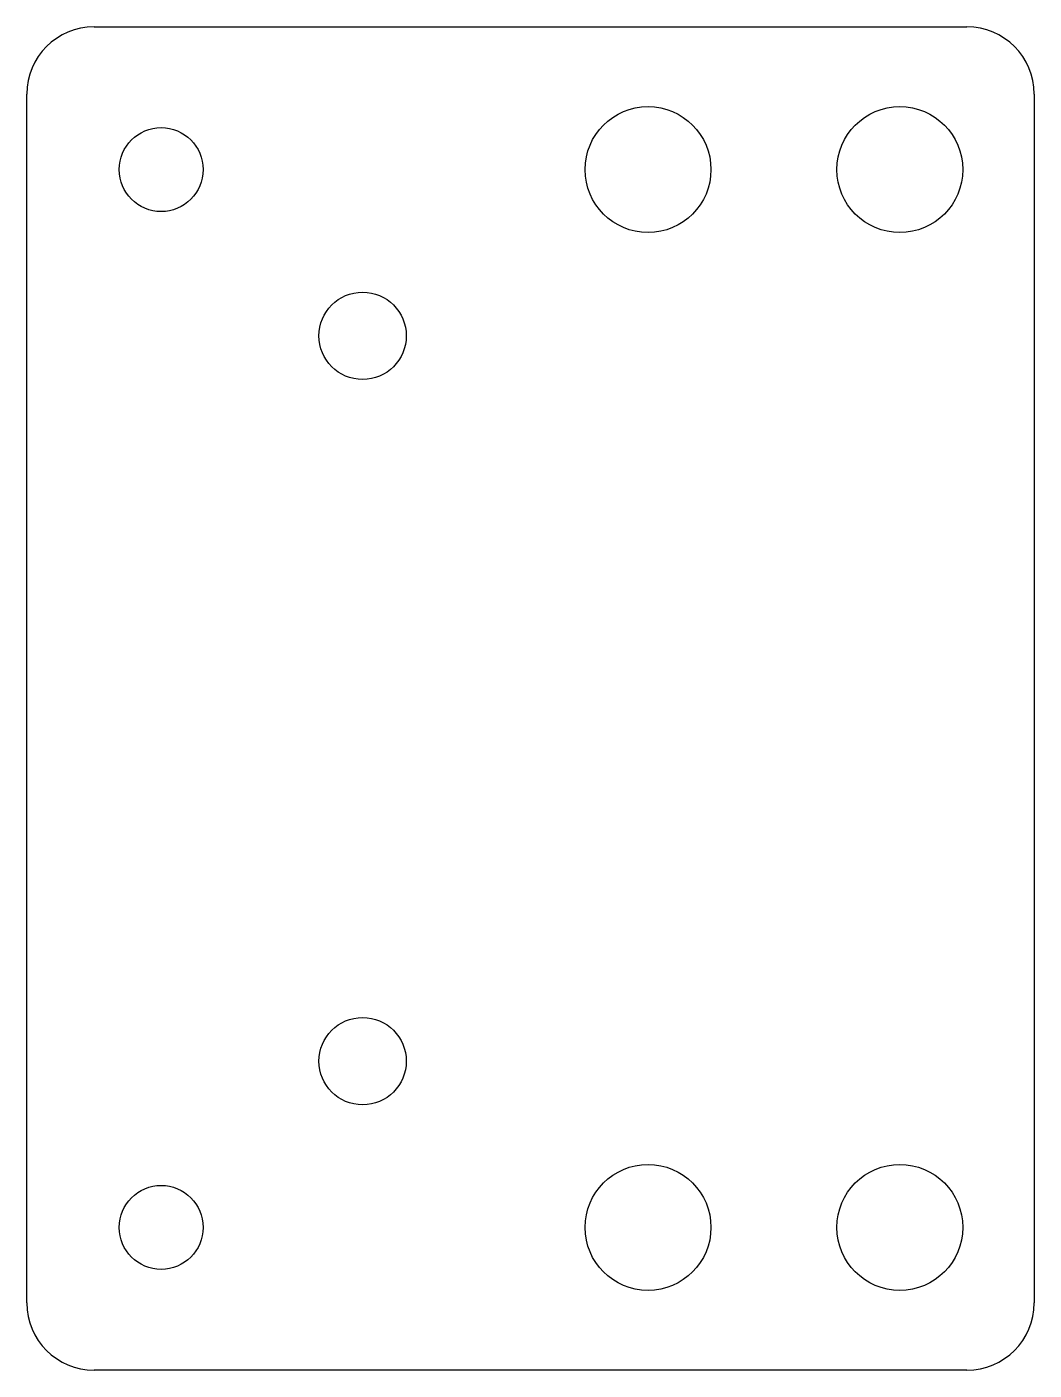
# Model space of a CAD drawing. Header units: millimetres. Extents: x 0 to 38.1, y 162.6 to 213.4.
import ezdxf

# ---------------------------------------------------------------- set-up
doc = ezdxf.new("R2010")
doc.units = ezdxf.units.MM

msp = doc.modelspace()

# ---------------------------------------------------------------- linework, layer by layer
at = {"color": 7, "linetype": 'Continuous', "lineweight": 25}
for p, q in [((2.54, 213.36), (35.56, 213.36)), ((0, 165.1), (0, 210.82)), ((38.1, 210.82), (38.1, 165.1)), ((35.56, 162.56), (2.54, 162.56))]:
    msp.add_line(p, q, dxfattribs=at)
for centre, radius in [((23.495, 207.9625), 2.3812), ((33.02, 207.9625), 2.3812), ((5.08, 207.9625), 1.5875), ((12.7, 201.676), 1.651), ((12.7, 174.244), 1.651), ((23.495, 167.9575), 2.3812), ((33.02, 167.9575), 2.3812), ((5.08, 167.9575), 1.5875)]:
    msp.add_circle(centre, radius, dxfattribs=at)
for centre, start, end in [((2.54, 210.82), 90, 180), ((35.56, 210.82), 0, 90), ((2.54, 165.1), 180, 270), ((35.56, 165.1), 270, 0)]:
    msp.add_arc(centre, 2.54, start, end, dxfattribs=at)

doc.saveas('drawing.dxf')
